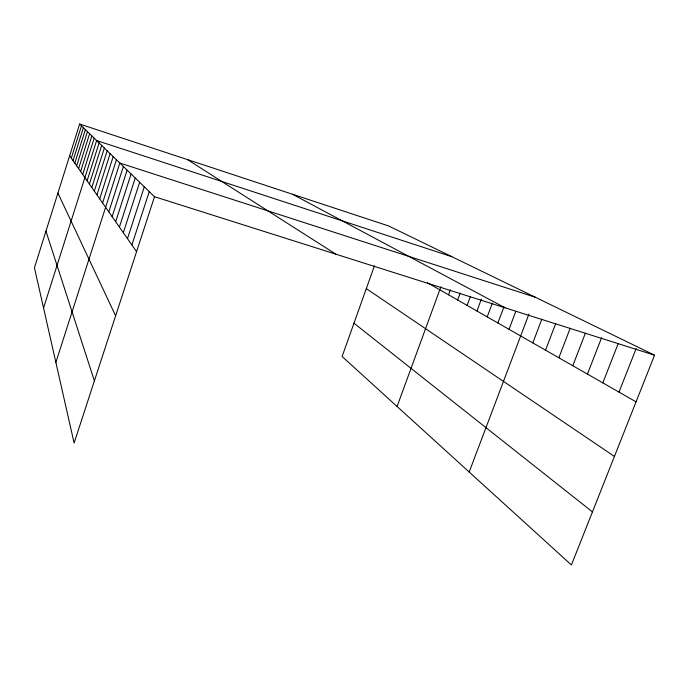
<?xml version="1.0" encoding="UTF-8"?>
<svg xmlns="http://www.w3.org/2000/svg" width="689" height="689" viewBox="0 0 689 689"><rect width="100%" height="100%" fill="white"/><g stroke="black" fill="none" stroke-linecap="round" stroke-linejoin="round"><path stroke-width="1.03" d="M79.623 124.029L34.45 267.763L74.111 443.018L154.508 196.709L79.623 124.029L388.665 225.975L654.55 355.188L571.422 564.971L342.097 356.506L374.471 265.739M71.303 158.143L81.474 125.829M73.025 160.615L83.395 127.689M74.808 163.172L85.384 129.627M76.668 165.834L87.46 131.633M78.598 168.598L89.613 133.726M80.613 171.483L91.861 135.905M82.706 174.481L94.195 138.179M43.553 307.992L96.632 140.547L451.906 256.704M87.098 180.776L99.104 142.942M89.398 184.075L101.679 145.439M91.809 187.52L104.366 148.049M94.315 191.12L107.174 150.779M96.951 194.892L110.119 153.63M99.698 198.837L113.194 156.618M102.592 202.971L116.424 159.753M55.869 362.414L119.817 163.043L535.319 297.243M108.802 211.876L123.383 166.497M112.143 216.673L127.129 170.14M115.674 221.72L131.074 173.972M119.395 227.051L135.242 178.02M123.322 232.684L139.652 182.292M127.482 238.644L144.311 186.814M131.892 244.957L149.255 191.611M397.079 406.484L440.891 286.796M448.548 294.806L450.373 289.854M457.651 299.999L460.183 293.135M467.108 305.408L470.441 296.399M476.952 311.023L481.378 299.121M487.209 316.871L492.351 303.1M497.889 322.969L503.909 306.906M509.033 329.333L515.794 311.368M469.183 472.025L528.928 314.124M532.821 342.907L541.847 319.162M545.533 350.167L555.713 323.529M558.848 357.763L570.199 328.214M572.8 365.73L585.349 333.243M587.441 374.084L601.6 337.653M602.832 382.869L618.257 343.415M619.015 392.11L636.136 348.591M154.508 196.709L654.55 355.188M292.412 194.22L505.132 307.828M427.378 282.723L636.068 401.842M187.503 159.615L335.896 254.198M366.307 288.622L614.433 456.428M353.974 323.219L592.454 511.893M69.649 155.774L136.568 251.657M57.919 193.075L115.623 315.838M45.956 231.151L94.393 380.888"/></g></svg>
